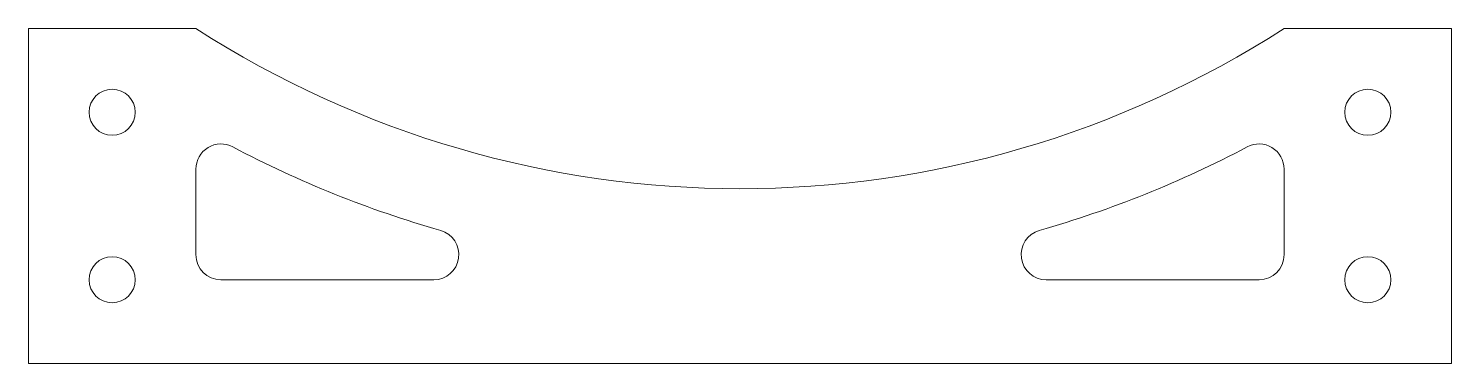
# Model space of a CAD drawing. Header units: millimetres. Extents: x -85 to 85, y 0 to 40.
import ezdxf

# ---------------------------------------------------------------- set-up
doc = ezdxf.new("R2010")
doc.units = ezdxf.units.MM

msp = doc.modelspace()

# ---------------------------------------------------------------- linework, layer by layer
at = {"color": 7, "linetype": 'Continuous', "lineweight": 15}
for p, q in [((-65, 40), (-85, 40)), ((-85, 40), (-85, 0)), ((85, 40), (65, 40)), ((85, 0), (85, 40)), ((-65, 23.21), (-65, 13)), ((65, 13), (65, 23.21)), ((-62, 10), (-36.58, 10)), ((36.58, 10), (62, 10)), ((-85, 0), (85, 0))]:
    msp.add_line(p, q, dxfattribs=at)
for centre in [(-75, 30), (75, 30), (-75, 10), (75, 10)]:
    msp.add_circle(centre, 2.75, dxfattribs=at)
for centre, radius, start, end in [((0, 140.87), 120, 237.2028, 302.7972), ((-62, 23.21), 3, 62.2143, 180), ((0, 140.87), 130, 242.2143, 254.0366), ((0, 140.87), 130, 285.9634, 297.7857), ((62, 23.21), 3, 0, 117.7857), ((-36.58, 13), 3, 270, 74.0366), ((36.58, 13), 3, 105.9634, 270), ((-62, 13), 3, 180, 270), ((62, 13), 3, 270, 0)]:
    msp.add_arc(centre, radius, start, end, dxfattribs=at)

doc.saveas('drawing.dxf')
